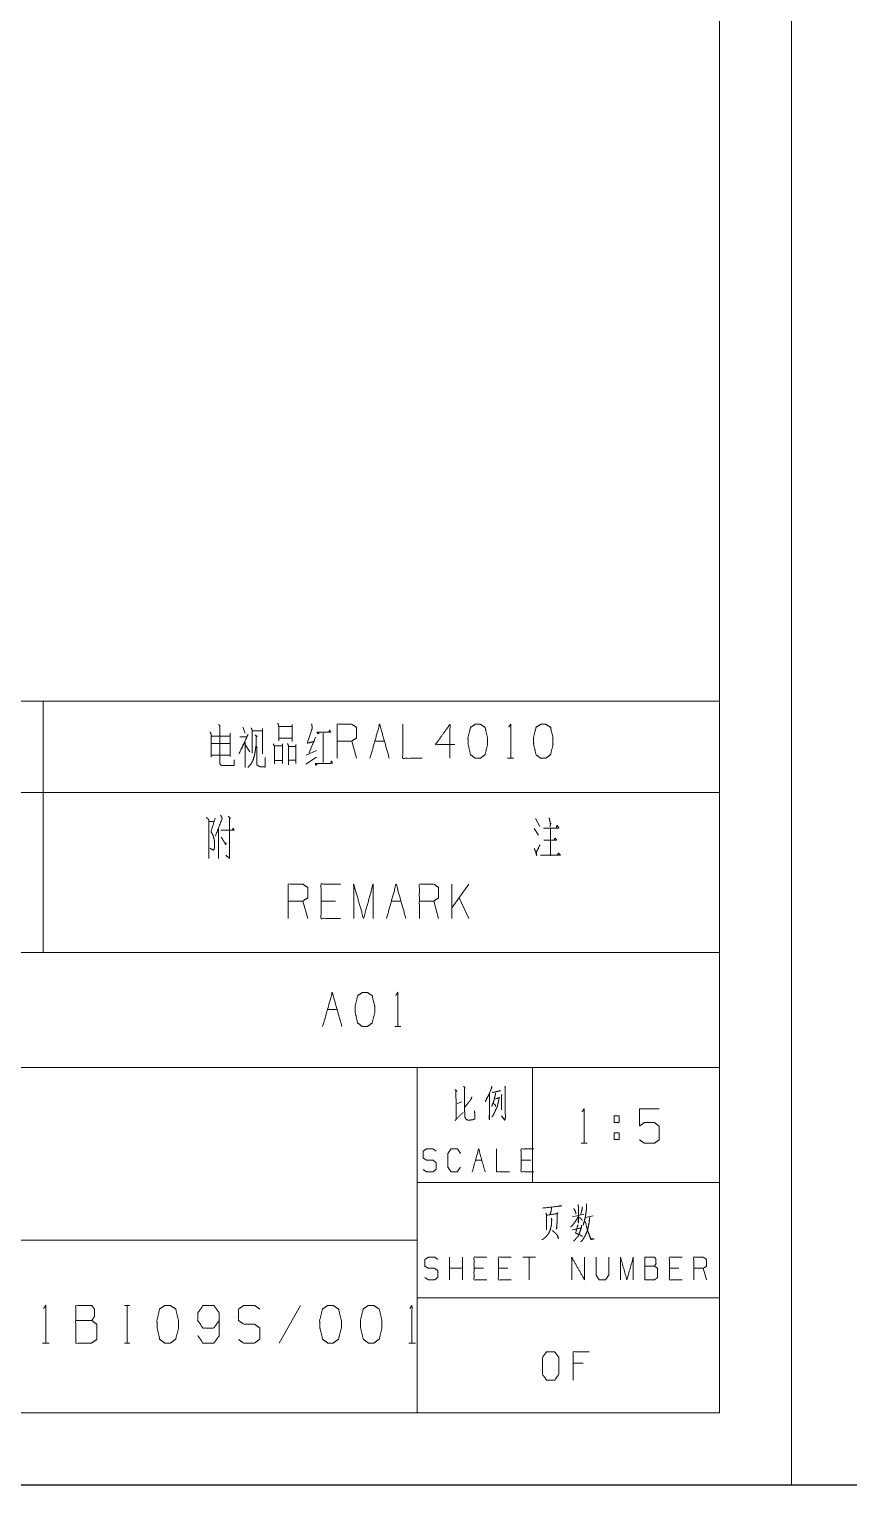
# Model space of a CAD drawing. Header units: millimetres. Extents: x 2210 to 79821, y -19430 to 2344.
# Drawn here: x 12037 to 12093.9, y 1492.8 to 1594 of the extents above; entities that cross this region are included whole.
import ezdxf

# ---------------------------------------------------------------- set-up
doc = ezdxf.new("R2010")
doc.units = ezdxf.units.MM
doc.layers.add('101', color=7, linetype='Continuous', true_color=0xffffff)

msp = doc.modelspace()

# ---------------------------------------------------------------- linework, layer by layer
msp.add_line((2209.78, 1492.82), (13049.16, 1492.82))
at = {"layer": '101', "color": 133, "linetype": 'Continuous', "lineweight": 18}
for p, q in [((12089.95, 1492.82), (12089.95, 1789.82)), ((12084.95, 1497.82), (12084.95, 1784.82)), ((11904.95, 1529.82), (12084.95, 1529.82)), ((11904.95, 1521.82), (12084.95, 1521.82)), ((12063.95, 1521.82), (12063.95, 1497.82)), ((12071.95, 1521.82), (12071.95, 1513.82)), ((12063.95, 1513.82), (12084.95, 1513.82)), ((11954.95, 1509.82), (12063.95, 1509.82)), ((12063.95, 1505.82), (12084.95, 1505.82)), ((11694.95, 1497.82), (12084.95, 1497.82)), ((11904.95, 1497.82), (12084.95, 1497.82)), ((11669.95, 1492.82), (12089.95, 1492.82))]:
    msp.add_line(p, q, dxfattribs=at)
at = {"layer": '101', "color": 72, "linetype": 'Continuous', "lineweight": 18}
for p, q in [((12007.95, 1547.28), (12037.95, 1547.28)), ((12037.95, 1547.28), (12084.95, 1547.28)), ((12037.95, 1547.28), (12037.95, 1540.93)), ((12084.95, 1547.28), (12084.95, 1540.93)), ((12051.82, 1545.47), (12051.98, 1545.05)), ((12049.63, 1544.85), (12050.9, 1544.85)), ((12050.94, 1545.05), (12050.94, 1543.42)), ((12056.88, 1544.77), (12056.44, 1543.67)), ((12057.4, 1545.05), (12057.4, 1543)), ((12059.73, 1543.3), (12059.39, 1544.5)), ((12060.99, 1544.5), (12061.67, 1544.5)), ((12049.63, 1544.32), (12050.9, 1544.32)), ((12049.65, 1543.52), (12050.9, 1543.52)), ((12052, 1544.22), (12052.3, 1543.75)), ((12056.23, 1543.52), (12056.95, 1543.85)), ((12056.21, 1542.9), (12056.94, 1543.37)), ((12070.22, 1543.3), (12070.65, 1543.3)), ((12007.95, 1540.93), (12037.95, 1540.93)), ((12037.95, 1540.93), (12084.95, 1540.93)), ((12037.95, 1540.93), (12037.95, 1529.82)), ((12084.95, 1540.93), (12084.95, 1529.82)), ((12049.47, 1538.92), (12049.82, 1538.92)), ((12050.13, 1538.42), (12050.13, 1536.35)), ((12050.8, 1539.27), (12050.97, 1539.12)), ((12072.08, 1538.42), (12072.38, 1537.95)), ((12072.17, 1539.12), (12072.47, 1538.57)), ((12066.36, 1532.18), (12066.36, 1534.56)), ((12067.53, 1534.56), (12066.36, 1532.91)), ((12056.33, 1532.18), (12055.99, 1533.38)), ((12058.27, 1533.38), (12057.26, 1533.38)), ((12062.15, 1533.38), (12062.82, 1533.38)), ((12065.43, 1532.18), (12065.1, 1533.38)), ((12067.53, 1532.18), (12066.86, 1533.61)), ((12007.95, 1529.82), (12037.95, 1529.82)), ((12037.95, 1529.82), (12084.95, 1529.82)), ((12057.7, 1525.86), (12058.38, 1525.86)), ((12062.38, 1524.66), (12062.8, 1524.66)), ((12066.73, 1519.32), (12067.05, 1519.44)), ((12077.64, 1517.29), (12077.64, 1516.81)), ((12077.64, 1517.29), (12077.97, 1517.29)), ((12075.33, 1516.56), (12075.75, 1516.56)), ((12067.99, 1515.38), (12068.43, 1515.38)), ((12071.83, 1515.38), (12071.16, 1515.38)), ((12074.73, 1511.45), (12075.52, 1511.62)), ((12075.64, 1511.39), (12076.18, 1511.51)), ((12066.19, 1507.07), (12066.19, 1508.64)), ((12067.08, 1507.07), (12067.08, 1508.64)), ((12072.17, 1508.64), (12071.28, 1508.64)), ((12071.73, 1508.64), (12071.73, 1507.07)), ((12067.08, 1507.87), (12066.19, 1507.87)), ((12068.56, 1507.87), (12067.89, 1507.87)), ((12070.25, 1507.87), (12069.59, 1507.87)), ((12082.13, 1507.87), (12081.47, 1507.87)), ((12084.05, 1507.07), (12083.83, 1507.87)), ((12043.59, 1505.29), (12043.96, 1505.29)), ((12043.78, 1505.29), (12043.78, 1502.67)), ((12055.84, 1505.29), (12054.35, 1502.67)), ((12037.89, 1502.67), (12038.36, 1502.67)), ((12043.59, 1502.67), (12043.96, 1502.67)), ((12063.35, 1502.67), (12063.82, 1502.67)), ((12075.48, 1501.28), (12074.79, 1501.28))]:
    msp.add_line(p, q, dxfattribs=at)
for points, knots in [([(12050.14, 1545.65), (12050.23, 1545.55), (12050.23, 1542.92), (12050.28, 1542.82), (12050.44, 1542.8), (12051.22, 1542.8), (12051.22, 1543.2)], [0, 0, 0.031698, 0.655157, 0.682037, 0.720284, 0.904996, 1, 1]), ([(12052.4, 1545.42), (12052.47, 1545.25), (12052.47, 1543.65)], [0, 0, 0.105514, 1, 1]), ([(12054.25, 1545.75), (12054.32, 1545.5), (12054.32, 1544.52), (12054.32, 1544.7), (12055.24, 1544.7), (12055.24, 1544.47), (12055.24, 1545.65), (12055.24, 1545.52), (12054.32, 1545.52)], [0, 0, 0.054432, 0.258706, 0.29537, 0.487932, 0.535072, 0.781249, 0.807438, 1, 1]), ([(12056.6, 1545.7), (12056.65, 1545.42), (12056.3, 1544.35), (12056.8, 1544.47)], [0, 0, 0.145701, 0.734427, 1, 1]), ([(12058.38, 1543.3), (12058.38, 1545.67), (12059.39, 1545.67), (12059.73, 1545.45), (12059.73, 1544.72), (12059.39, 1544.5), (12058.38, 1544.5)], [0, 0, 0.400951, 0.571036, 0.639278, 0.761673, 0.829915, 1, 1]), ([(12060.66, 1543.3), (12061.33, 1545.67), (12062, 1543.3)], [0, 0, 0.499999, 1, 1]), ([(12062.94, 1545.67), (12062.94, 1543.3), (12064.28, 1543.3)], [0, 0, 0.638733, 1, 1]), ([(12066.56, 1544.25), (12065.21, 1544.25), (12066.22, 1545.67), (12066.22, 1543.3)], [0, 0, 0.245869, 0.565295, 1, 1]), ([(12068.32, 1543.3), (12068.66, 1543.55), (12068.83, 1544.25), (12068.83, 1544.72), (12068.66, 1545.45), (12068.32, 1545.67), (12067.98, 1545.67), (12067.65, 1545.45), (12067.47, 1544.72), (12067.49, 1544.25), (12067.65, 1543.55), (12067.98, 1543.3), (12068.32, 1543.3)], [0, 0, 0.067524, 0.18397, 0.260582, 0.380942, 0.446139, 0.500302, 0.565504, 0.685862, 0.762527, 0.878308, 0.945837, 1, 1]), ([(12070.3, 1545.47), (12070.44, 1545.67), (12070.44, 1543.3)], [0, 0, 0.093495, 1, 1]), ([(12072.87, 1543.3), (12073.21, 1543.55), (12073.38, 1544.25), (12073.38, 1544.72), (12073.21, 1545.45), (12072.87, 1545.67), (12072.54, 1545.67), (12072.2, 1545.45), (12072.02, 1544.72), (12072.04, 1544.25), (12072.2, 1543.55), (12072.54, 1543.3), (12072.87, 1543.3)], [0, 0, 0.067525, 0.183972, 0.260585, 0.380946, 0.446143, 0.500306, 0.565503, 0.685864, 0.76253, 0.878312, 0.945837, 1, 1]), ([(12049.54, 1545.15), (12049.61, 1545), (12049.61, 1543.37)], [0, 0, 0.092597, 1, 1]), ([(12051.61, 1544.8), (12052.1, 1544.8), (12052.19, 1544.95), (12051.55, 1543.62), (12051.98, 1544.45), (12051.98, 1542.67)], [0, 0, 0.102218, 0.138179, 0.441776, 0.633382, 1, 1]), ([(12052.68, 1544.92), (12052.83, 1544.82), (12052.74, 1544.82), (12052.74, 1544.2), (12052.68, 1543.77), (12052.63, 1543.5), (12052.54, 1543.2), (12052.4, 1542.92), (12052.17, 1542.67)], [0, 0, 0.067741, 0.102315, 0.346795, 0.514328, 0.623882, 0.746214, 0.867178, 1, 1]), ([(12052.47, 1545.2), (12053.18, 1545.2), (12053.18, 1545.37), (12053.18, 1543.6)], [0, 0, 0.266094, 0.331958, 1, 1]), ([(12057.13, 1545.07), (12057.04, 1545), (12056.97, 1545.12), (12057.93, 1545.12), (12057.86, 1545.25), (12057.79, 1545.12)], [0, 0, 0.077218, 0.17288, 0.808676, 0.904338, 1, 1]), ([(12052.79, 1544.12), (12052.79, 1542.85), (12052.91, 1542.77), (12053.07, 1542.7), (12053.37, 1542.7), (12053.37, 1543.35)], [0, 0, 0.500781, 0.55761, 0.626688, 0.744702, 1, 1]), ([(12053.94, 1544.3), (12054.02, 1544.12), (12054.02, 1542.92), (12054.02, 1543.15), (12054.57, 1543.15), (12054.57, 1542.95), (12054.57, 1544.3), (12054.57, 1544.17), (12054.02, 1544.17)], [0, 0, 0.044639, 0.317869, 0.369099, 0.493859, 0.539397, 0.84678, 0.87524, 1, 1]), ([(12054.93, 1544.32), (12055, 1544.17), (12055, 1542.85), (12055, 1543.17), (12055.51, 1543.17), (12055.51, 1542.92), (12055.51, 1544.25), (12055.51, 1544.12), (12055.01, 1544.12)], [0, 0, 0.036663, 0.329593, 0.401444, 0.514757, 0.570026, 0.862955, 0.89059, 1, 1]), ([(12056.99, 1542.92), (12056.9, 1542.8), (12056.85, 1542.95), (12058.05, 1542.95), (12057.98, 1543.12), (12057.93, 1543)], [0, 0, 0.083253, 0.169787, 0.823494, 0.926146, 1, 1]), ([(12050.28, 1539.35), (12050.39, 1539.12), (12049.91, 1537.9)], [0, 0, 0.159107, 1, 1]), ([(12049.29, 1539.2), (12049.45, 1539.05), (12049.45, 1536.35)], [0, 0, 0.074914, 1, 1]), ([(12049.9, 1539.15), (12049.61, 1538.2), (12049.72, 1538.02), (12049.79, 1537.85), (12049.86, 1537.5), (12049.86, 1537.07), (12049.79, 1536.92), (12049.54, 1537.05)], [0, 0, 0.379822, 0.458229, 0.530553, 0.667378, 0.830233, 0.893776, 1, 1]), ([(12050.3, 1538.3), (12051.22, 1538.3), (12051.15, 1538.45), (12051.1, 1538.32)], [0, 0, 0.752923, 0.888763, 1, 1]), ([(12050.9, 1539.17), (12050.9, 1536.35), (12050.64, 1536.57)], [0, 0, 0.890401, 1, 1]), ([(12073.21, 1538.42), (12073.21, 1536.57), (12072.5, 1536.57), (12073.9, 1536.57), (12073.76, 1536.72), (12073.67, 1536.57)], [0, 0, 0.426906, 0.590047, 0.912256, 0.959823, 1, 1]), ([(12072.73, 1538.45), (12073.79, 1538.45), (12073.67, 1538.65), (12073.61, 1538.47)], [0, 0, 0.717261, 0.876328, 1, 1]), ([(12073.12, 1539.17), (12073.21, 1538.7), (12073.23, 1538.8), (12073.17, 1538.57)], [0, 0, 0.592181, 0.716658, 1, 1]), ([(12050.32, 1537.82), (12050.64, 1537.3), (12050.66, 1537.4), (12050.57, 1537.42)], [0, 0, 0.760418, 0.886215, 1, 1]), ([(12072.75, 1537.62), (12073.63, 1537.62), (12073.54, 1537.77), (12073.46, 1537.65)], [0, 0, 0.729813, 0.873574, 1, 1]), ([(12072.08, 1537.05), (12072.25, 1536.55), (12072.22, 1536.77), (12072.48, 1537.3)], [0, 0, 0.39393, 0.563113, 1, 1]), ([(12054.98, 1532.18), (12054.98, 1534.56), (12055.99, 1534.56), (12056.33, 1534.33), (12056.33, 1533.61), (12055.99, 1533.38), (12054.98, 1533.38)], [0, 0, 0.400952, 0.571031, 0.639278, 0.761674, 0.829922, 1, 1]), ([(12058.6, 1532.18), (12057.26, 1532.18), (12057.26, 1534.56), (12058.6, 1534.56)], [0, 0, 0.26539, 0.73461, 1, 1]), ([(12059.53, 1532.18), (12059.53, 1534.56), (12060.21, 1532.18), (12060.88, 1534.56), (12060.88, 1532.18)], [0, 0, 0.245192, 0.499999, 0.754808, 1, 1]), ([(12064.09, 1532.18), (12064.09, 1534.56), (12065.1, 1534.56), (12065.43, 1534.33), (12065.43, 1533.61), (12065.1, 1533.38), (12064.09, 1533.38)], [0, 0, 0.400951, 0.571036, 0.639278, 0.761673, 0.829915, 1, 1]), ([(12057.37, 1524.66), (12058.04, 1527.03), (12058.71, 1524.66)], [0, 0, 0.499999, 1, 1]), ([(12060.48, 1524.66), (12060.81, 1524.91), (12060.99, 1525.61), (12060.99, 1526.08), (12060.81, 1526.81), (12060.48, 1527.03), (12060.14, 1527.03), (12059.8, 1526.81), (12059.63, 1526.08), (12059.64, 1525.61), (12059.8, 1524.91), (12060.14, 1524.66), (12060.48, 1524.66)], [0, 0, 0.067524, 0.183969, 0.260581, 0.380939, 0.446136, 0.500306, 0.565502, 0.68586, 0.762526, 0.878306, 0.94583, 1, 1]), ([(12062.45, 1526.83), (12062.59, 1527.03), (12062.59, 1524.66)], [0, 0, 0.093487, 1, 1]), ([(12066.57, 1520.29), (12066.72, 1520.17), (12066.63, 1520.21), (12066.66, 1518.22), (12066.57, 1518.14), (12067.13, 1518.7)], [0, 0, 0.060255, 0.090729, 0.71461, 0.752496, 1, 1]), ([(12067.17, 1520.52), (12067.29, 1520.37), (12067.24, 1520.42), (12067.24, 1519.55), (12067.24, 1518.86), (12067.24, 1518.76), (12067.26, 1518.37), (12067.3, 1518.26), (12067.36, 1518.2), (12067.49, 1518.16), (12067.76, 1518.18), (12067.95, 1518.24), (12067.96, 1518.26), (12067.93, 1518.8)], [0, 0, 0.050887, 0.067371, 0.30486, 0.491459, 0.519732, 0.627242, 0.657953, 0.681265, 0.71898, 0.791172, 0.845841, 0.852765, 1, 1]), ([(12069.13, 1520.52), (12069.12, 1520.42), (12068.94, 1519.96), (12068.79, 1519.69), (12068.68, 1519.44)], [0, 0, 0.089072, 0.504979, 0.766001, 1, 1]), ([(12069.15, 1520.11), (12069.18, 1520.08), (12069.2, 1520.08), (12069.72, 1520.21), (12069.67, 1520.21), (12069.6, 1520.17)], [0, 0, 0.049781, 0.090425, 0.822292, 0.883256, 1, 1]), ([(12070.02, 1520.5), (12070.08, 1520.42), (12070.05, 1520.4), (12070.07, 1518.35), (12070.07, 1518.33), (12070.05, 1518.2), (12070.02, 1518.16), (12069.79, 1518.47), (12070.02, 1518.18), (12070.05, 1518.26)], [0, 0, 0.031372, 0.042462, 0.676473, 0.682877, 0.721567, 0.737252, 0.857566, 0.97283, 1, 1]), ([(12067.24, 1519.05), (12067.67, 1519.59), (12067.74, 1519.77)], [0, 0, 0.77398, 1, 1]), ([(12068.97, 1519.96), (12068.96, 1518.2), (12068.94, 1518.33), (12068.94, 1518.35), (12068.96, 1518.53)], [0, 0, 0.841012, 0.900786, 0.910681, 1, 1]), ([(12069.38, 1520.04), (12069.39, 1520), (12069.32, 1519.71), (12069.25, 1519.44), (12069.18, 1519.26), (12069.12, 1519.11)], [0, 0, 0.044891, 0.350478, 0.63559, 0.840224, 1, 1]), ([(12069.38, 1519.65), (12069.67, 1519.71), (12069.64, 1519.77), (12069.61, 1519.55), (12069.56, 1519.34), (12069.53, 1519.17), (12069.47, 1519.01), (12069.39, 1518.86), (12069.32, 1518.7), (12069.25, 1518.57), (12069.18, 1518.43), (12069.12, 1518.37)], [0, 0, 0.158182, 0.194476, 0.315843, 0.429568, 0.518472, 0.611327, 0.697145, 0.792857, 0.869066, 0.954883, 1, 1]), ([(12069.23, 1519.34), (12069.37, 1519.22), (12069.39, 1519.11)], [0, 0, 0.6273, 1, 1]), ([(12069.8, 1519.94), (12069.83, 1519.9), (12069.8, 1519.88), (12069.8, 1518.88), (12069.79, 1518.99), (12069.8, 1519.11)], [0, 0, 0.038712, 0.066084, 0.824707, 0.904517, 1, 1]), ([(12075.4, 1518.74), (12075.54, 1518.94), (12075.54, 1516.56)], [0, 0, 0.093487, 1, 1]), ([(12077.64, 1517.99), (12077.64, 1518.46), (12077.97, 1518.46), (12077.97, 1517.99), (12077.64, 1517.99)], [0, 0, 0.292916, 0.5, 0.792916, 1, 1]), ([(12079.4, 1516.79), (12079.74, 1516.56), (12080.43, 1516.56), (12080.76, 1516.79), (12080.76, 1517.74), (12080.43, 1517.99), (12079.74, 1517.99), (12079.4, 1517.76), (12079.4, 1518.94), (12080.76, 1518.94)], [0, 0, 0.062226, 0.168341, 0.230572, 0.376815, 0.441268, 0.547382, 0.609609, 0.790489, 1, 1]), ([(12077.97, 1517.29), (12077.97, 1516.81), (12077.64, 1516.81)], [0, 0, 0.585831, 1, 1]), ([(12064.36, 1514.73), (12064.58, 1514.58), (12065.04, 1514.58), (12065.26, 1514.75), (12065.26, 1515.21), (12065.04, 1515.38), (12064.59, 1515.38), (12064.36, 1515.53), (12064.36, 1516.01), (12064.59, 1516.16), (12065.04, 1516.16), (12065.26, 1516.01)], [0, 0, 0.068029, 0.184052, 0.254519, 0.372336, 0.442804, 0.555843, 0.62637, 0.748396, 0.818923, 0.931962, 1, 1]), ([(12066.95, 1514.9), (12066.73, 1514.58), (12066.29, 1514.58), (12066.07, 1514.9), (12066.07, 1515.84), (12066.29, 1516.16), (12066.74, 1516.16), (12066.96, 1515.84)], [0, 0, 0.114571, 0.243364, 0.357935, 0.638587, 0.753157, 0.885429, 1, 1]), ([(12067.77, 1514.58), (12068.21, 1516.16), (12068.66, 1514.58)], [0, 0, 0.499998, 1, 1]), ([(12069.46, 1516.16), (12069.46, 1514.58), (12070.35, 1514.58)], [0, 0, 0.638737, 1, 1]), ([(12072.05, 1514.58), (12071.16, 1514.58), (12071.16, 1516.16), (12072.05, 1516.16)], [0, 0, 0.265388, 0.734612, 1, 1]), ([(12072.64, 1512.05), (12073.98, 1512.2), (12073.93, 1512.22), (12073.78, 1512.2)], [0, 0, 0.865805, 0.905503, 1, 1]), ([(12073.25, 1512.11), (12073.28, 1511.99), (12073.18, 1511.6)], [0, 0, 0.238945, 1, 1]), ([(12075.12, 1512.3), (12075.15, 1512.15), (12075.15, 1511.02), (12075.12, 1511.16), (12075.15, 1511.29)], [0, 0, 0.094654, 0.823642, 0.918295, 1, 1]), ([(12075.42, 1512.15), (12075.42, 1512.05), (12075.3, 1511.57)], [0, 0, 0.174306, 1, 1]), ([(12075.72, 1512.34), (12075.72, 1512.22), (12075.71, 1511.99), (12075.67, 1511.7), (12075.62, 1511.39), (12075.56, 1511.14), (12075.49, 1510.91), (12075.48, 1510.85)], [0, 0, 0.081859, 0.232245, 0.425429, 0.632112, 0.800316, 0.957949, 1, 1]), ([(12073.27, 1511.35), (12073.3, 1511.22), (12073.28, 1511.18), (12073.27, 1510.89), (12073.22, 1510.64), (12073.18, 1510.5), (12073.11, 1510.35), (12073.02, 1510.21), (12072.87, 1510.04), (12072.73, 1509.92), (12072.61, 1509.86)], [0, 0, 0.073225, 0.098424, 0.26494, 0.409696, 0.496582, 0.589746, 0.686975, 0.813798, 0.923947, 1, 1]), ([(12072.9, 1511.72), (12072.93, 1511.55), (12072.94, 1511.12), (12072.94, 1510.54), (12072.93, 1510.62), (12072.93, 1510.77)], [0, 0, 0.119124, 0.427226, 0.837796, 0.897358, 1, 1]), ([(12072.93, 1511.55), (12073.72, 1511.68), (12073.68, 1511.72), (12073.66, 1511.37), (12073.66, 1511), (12073.65, 1510.77), (12073.63, 1510.58), (12073.62, 1510.66), (12073.65, 1510.85)], [0, 0, 0.351984, 0.378534, 0.533493, 0.697426, 0.797814, 0.880033, 0.917028, 1, 1]), ([(12075.14, 1511.47), (12075.01, 1511.24), (12074.88, 1511.04), (12074.74, 1510.87), (12074.61, 1510.73)], [0, 0, 0.287233, 0.555137, 0.786183, 1, 1]), ([(12074.82, 1512.03), (12074.95, 1511.8), (12074.98, 1511.66)], [0, 0, 0.640218, 1, 1]), ([(12075.15, 1511.43), (12075.33, 1511.31), (12075.42, 1511.2)], [0, 0, 0.613114, 1, 1]), ([(12075.93, 1511.39), (12075.89, 1511.04), (12075.84, 1510.79), (12075.8, 1510.58), (12075.74, 1510.4), (12075.62, 1510.15), (12075.52, 1509.96), (12075.4, 1509.79), (12075.31, 1509.71)], [0, 0, 0.194372, 0.332632, 0.448613, 0.555646, 0.70616, 0.822691, 0.933849, 1, 1]), ([(12075.61, 1511.12), (12075.64, 1511.08), (12075.78, 1510.5), (12075.89, 1510.23), (12075.99, 1509.94), (12076.02, 1509.88), (12076.24, 1509.9), (12076.02, 1509.92), (12075.94, 1510.04)], [0, 0, 0.026719, 0.341744, 0.493482, 0.655463, 0.691641, 0.807838, 0.924035, 1, 1]), ([(12073.34, 1510.5), (12073.54, 1510.31), (12073.66, 1510.19), (12073.72, 1510.11), (12073.76, 1509.94), (12073.68, 1510.15)], [0, 0, 0.292982, 0.473564, 0.580848, 0.762106, 1, 1]), ([(12074.73, 1510.54), (12075.36, 1510.68), (12075.37, 1510.87), (12075.37, 1510.79), (12075.3, 1510.54), (12075.2, 1510.27), (12075.1, 1510.06), (12074.98, 1509.94), (12074.88, 1509.82), (12074.8, 1509.75)], [0, 0, 0.304469, 0.392577, 0.431617, 0.55371, 0.68947, 0.798366, 0.878841, 0.95475, 1, 1]), ([(12075.11, 1510.89), (12074.95, 1510.31), (12075.05, 1510.27), (12075.17, 1510.23), (12075.29, 1510.17), (12075.43, 1510.08)], [0, 0, 0.529111, 0.626299, 0.735529, 0.852099, 1, 1]), ([(12064.48, 1507.22), (12064.71, 1507.07), (12065.16, 1507.07), (12065.38, 1507.24), (12065.38, 1507.7), (12065.16, 1507.87), (12064.72, 1507.87), (12064.48, 1508.01), (12064.48, 1508.49), (12064.72, 1508.64), (12065.16, 1508.64), (12065.38, 1508.49)], [0, 0, 0.068036, 0.184055, 0.25452, 0.372334, 0.442799, 0.555845, 0.626371, 0.748393, 0.818918, 0.931964, 1, 1]), ([(12068.78, 1507.07), (12067.89, 1507.07), (12067.89, 1508.64), (12068.78, 1508.64)], [0, 0, 0.265394, 0.734606, 1, 1]), ([(12070.48, 1507.07), (12069.59, 1507.07), (12069.59, 1508.64), (12070.48, 1508.64)], [0, 0, 0.265394, 0.734606, 1, 1]), ([(12074.68, 1507.07), (12074.68, 1508.64), (12075.57, 1507.07), (12075.57, 1508.64)], [0, 0, 0.317573, 0.682427, 1, 1]), ([(12076.38, 1508.64), (12076.38, 1507.39), (12076.59, 1507.07), (12077.03, 1507.07), (12077.26, 1507.39), (12077.26, 1508.64)], [0, 0, 0.337149, 0.438598, 0.557784, 0.662851, 1, 1]), ([(12078.07, 1507.07), (12078.07, 1508.64), (12078.52, 1507.07), (12078.96, 1508.64), (12078.96, 1507.07)], [0, 0, 0.245192, 0.5, 0.754808, 1, 1]), ([(12079.77, 1508.01), (12079.77, 1508.64), (12080.44, 1508.64), (12080.54, 1508.49), (12080.54, 1508.18), (12080.44, 1508.01), (12079.77, 1508.01), (12079.77, 1507.07), (12080.43, 1507.07), (12080.65, 1507.22), (12080.65, 1507.87), (12080.44, 1508.01)], [0, 0, 0.115916, 0.238849, 0.272472, 0.33043, 0.366587, 0.48952, 0.663395, 0.784172, 0.83349, 0.952457, 1, 1]), ([(12082.36, 1507.07), (12081.47, 1507.07), (12081.47, 1508.64), (12082.36, 1508.64)], [0, 0, 0.265394, 0.734606, 1, 1]), ([(12083.16, 1507.07), (12083.16, 1508.64), (12083.83, 1508.64), (12084.05, 1508.49), (12084.05, 1508.01), (12083.83, 1507.87), (12083.16, 1507.87)], [0, 0, 0.400946, 0.571033, 0.639276, 0.76167, 0.829914, 1, 1]), ([(12037.97, 1505.07), (12038.12, 1505.29), (12038.12, 1502.67)], [0, 0, 0.093489, 1, 1]), ([(12040.21, 1504.24), (12040.21, 1505.29), (12041.32, 1505.29), (12041.5, 1505.04), (12041.5, 1504.52), (12041.32, 1504.24), (12040.21, 1504.24), (12040.21, 1502.67), (12041.3, 1502.67), (12041.67, 1502.92), (12041.67, 1503.99), (12041.32, 1504.24)], [0, 0, 0.115917, 0.238847, 0.272469, 0.330428, 0.366584, 0.489513, 0.663389, 0.784162, 0.833485, 0.952453, 1, 1]), ([(12046.78, 1502.67), (12047.16, 1502.95), (12047.35, 1503.72), (12047.35, 1504.24), (12047.16, 1505.04), (12046.78, 1505.29), (12046.41, 1505.29), (12046.04, 1505.04), (12045.85, 1504.24), (12045.87, 1503.72), (12046.04, 1502.95), (12046.41, 1502.67), (12046.78, 1502.67)], [0, 0, 0.067525, 0.183969, 0.260581, 0.380939, 0.446136, 0.500306, 0.565503, 0.685861, 0.762526, 0.878305, 0.94583, 1, 1]), ([(12048.7, 1503.19), (12049.05, 1502.67), (12049.81, 1502.67), (12050.18, 1503.19), (12050.18, 1504.77), (12049.81, 1505.29), (12049.05, 1505.29), (12048.7, 1504.77), (12048.68, 1504.24), (12049.05, 1503.72), (12049.81, 1503.72), (12050.18, 1504.24)], [0, 0, 0.076856, 0.169524, 0.247728, 0.439297, 0.5175, 0.610168, 0.687024, 0.750925, 0.829128, 0.921797, 1, 1]), ([(12051.51, 1502.92), (12051.88, 1502.67), (12052.64, 1502.67), (12053.01, 1502.95), (12053.01, 1503.72), (12052.64, 1503.99), (12051.9, 1503.99), (12051.51, 1504.24), (12051.51, 1505.04), (12051.9, 1505.29), (12052.64, 1505.29), (12053.01, 1505.04)], [0, 0, 0.068036, 0.184054, 0.254519, 0.372335, 0.4428, 0.555843, 0.62637, 0.748394, 0.818921, 0.931964, 1, 1]), ([(12058.1, 1502.67), (12058.47, 1502.95), (12058.67, 1503.72), (12058.67, 1504.24), (12058.47, 1505.04), (12058.1, 1505.29), (12057.73, 1505.29), (12057.36, 1505.04), (12057.16, 1504.24), (12057.18, 1503.72), (12057.36, 1502.95), (12057.73, 1502.67), (12058.1, 1502.67)], [0, 0, 0.067525, 0.18397, 0.260581, 0.38094, 0.446137, 0.500301, 0.565503, 0.685862, 0.762526, 0.878306, 0.945836, 1, 1]), ([(12060.93, 1502.67), (12061.3, 1502.95), (12061.49, 1503.72), (12061.49, 1504.24), (12061.3, 1505.04), (12060.93, 1505.29), (12060.56, 1505.29), (12060.19, 1505.04), (12059.99, 1504.24), (12060.01, 1503.72), (12060.19, 1502.95), (12060.56, 1502.67), (12060.93, 1502.67)], [0, 0, 0.067525, 0.183971, 0.260584, 0.380944, 0.446141, 0.500306, 0.565504, 0.685864, 0.762529, 0.87831, 0.945835, 1, 1]), ([(12063.43, 1505.07), (12063.58, 1505.29), (12063.58, 1502.67)], [0, 0, 0.093489, 1, 1]), ([(12072.94, 1500.1), (12073.5, 1500.1), (12073.78, 1500.5), (12073.78, 1501.68), (12073.5, 1502.07), (12072.94, 1502.07), (12072.65, 1501.68), (12072.65, 1500.5), (12072.94, 1500.1)], [0, 0, 0.102683, 0.191619, 0.409477, 0.498413, 0.601096, 0.691619, 0.909477, 1, 1]), ([(12074.79, 1500.1), (12074.79, 1502.07), (12075.9, 1502.07)], [0, 0, 0.638735, 1, 1])]:
    msp.add_open_spline(points, degree=1, knots=knots, dxfattribs=at)
msp.add_open_spline([(12061.81, 1532.18), (12062.48, 1534.56), (12063.15, 1532.18)], degree=1, dxfattribs=at)

doc.saveas('drawing.dxf')
